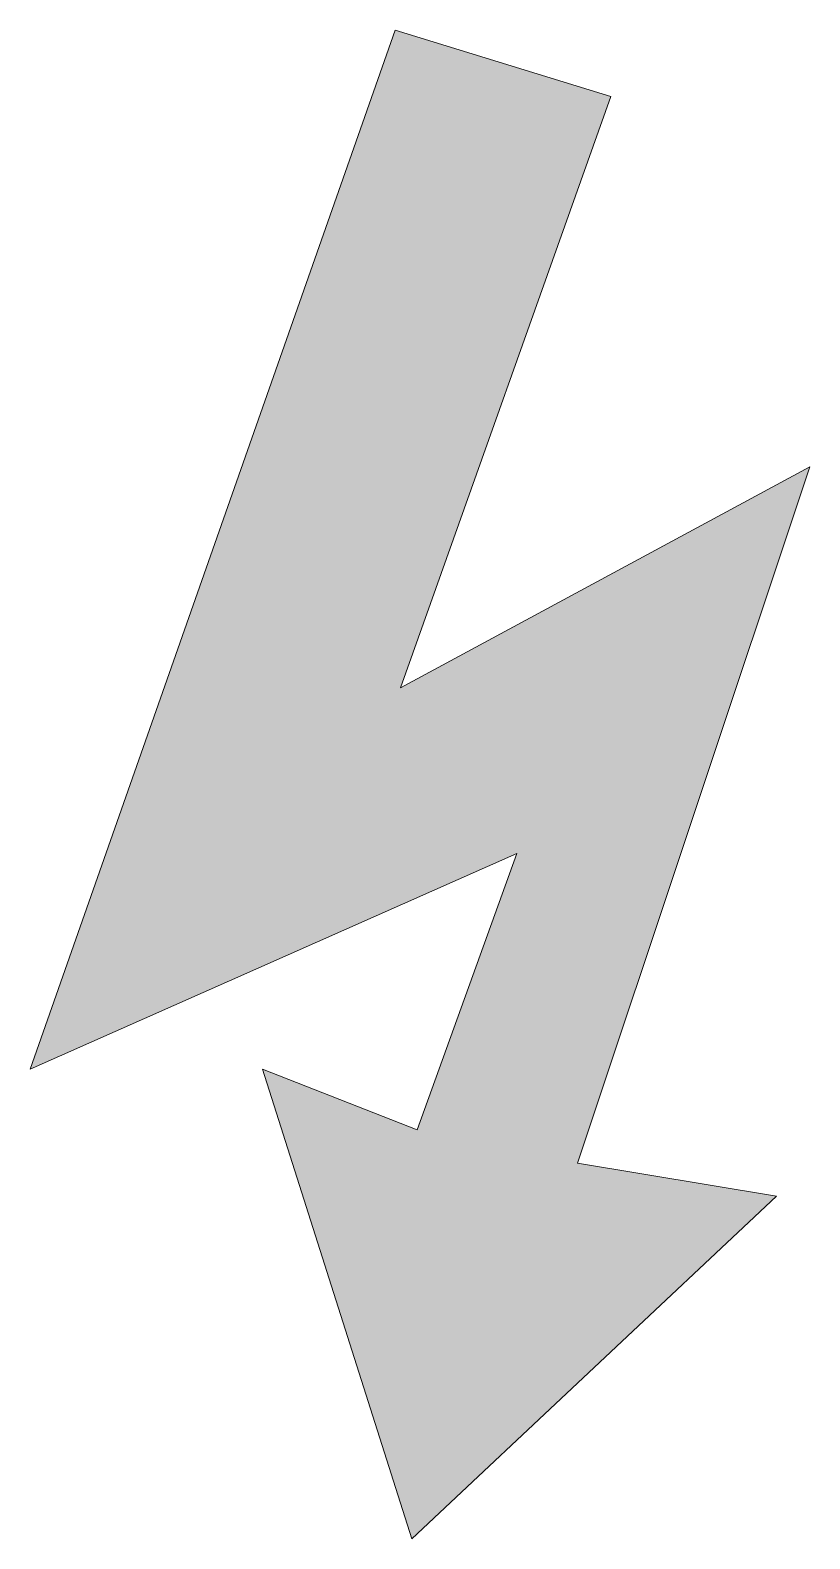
# Model space of a CAD drawing. Header units: inches. Extents: x 0.408 to 0.604, y 0.306 to 0.685.
import ezdxf

# ---------------------------------------------------------------- set-up
doc = ezdxf.new("R2010")
doc.units = ezdxf.units.IN
doc.header["$MEASUREMENT"] = 0
doc.layers.add('Layer 1', color=7, linetype='Continuous', lineweight=0)

msp = doc.modelspace()

# ---------------------------------------------------------------- hatches: boundary and pattern name
at = {"layer": 'Layer 1', "transparency": 33554687}
h = msp.add_hatch(color=250, dxfattribs=at)
h.dxf.hatch_style = 2
h.paths.add_polyline_path([(0.46667, 0.42361), (0.50417, 0.30556), (0.59583, 0.39167), (0.54583, 0.4), (0.60417, 0.575), (0.50139, 0.51944), (0.55417, 0.66806), (0.5, 0.68472), (0.40833, 0.42361), (0.53056, 0.47778), (0.50556, 0.40833)])

# ---------------------------------------------------------------- linework, layer by layer
at = {"layer": 'Layer 1'}
msp.add_lwpolyline([(0.46667, 0.42361), (0.50417, 0.30556), (0.59583, 0.39167), (0.54583, 0.4), (0.60417, 0.575), (0.50139, 0.51944), (0.55417, 0.66806), (0.5, 0.68472), (0.40833, 0.42361), (0.53056, 0.47778), (0.50556, 0.40833)], close=True, dxfattribs=at)

doc.saveas('drawing.dxf')
